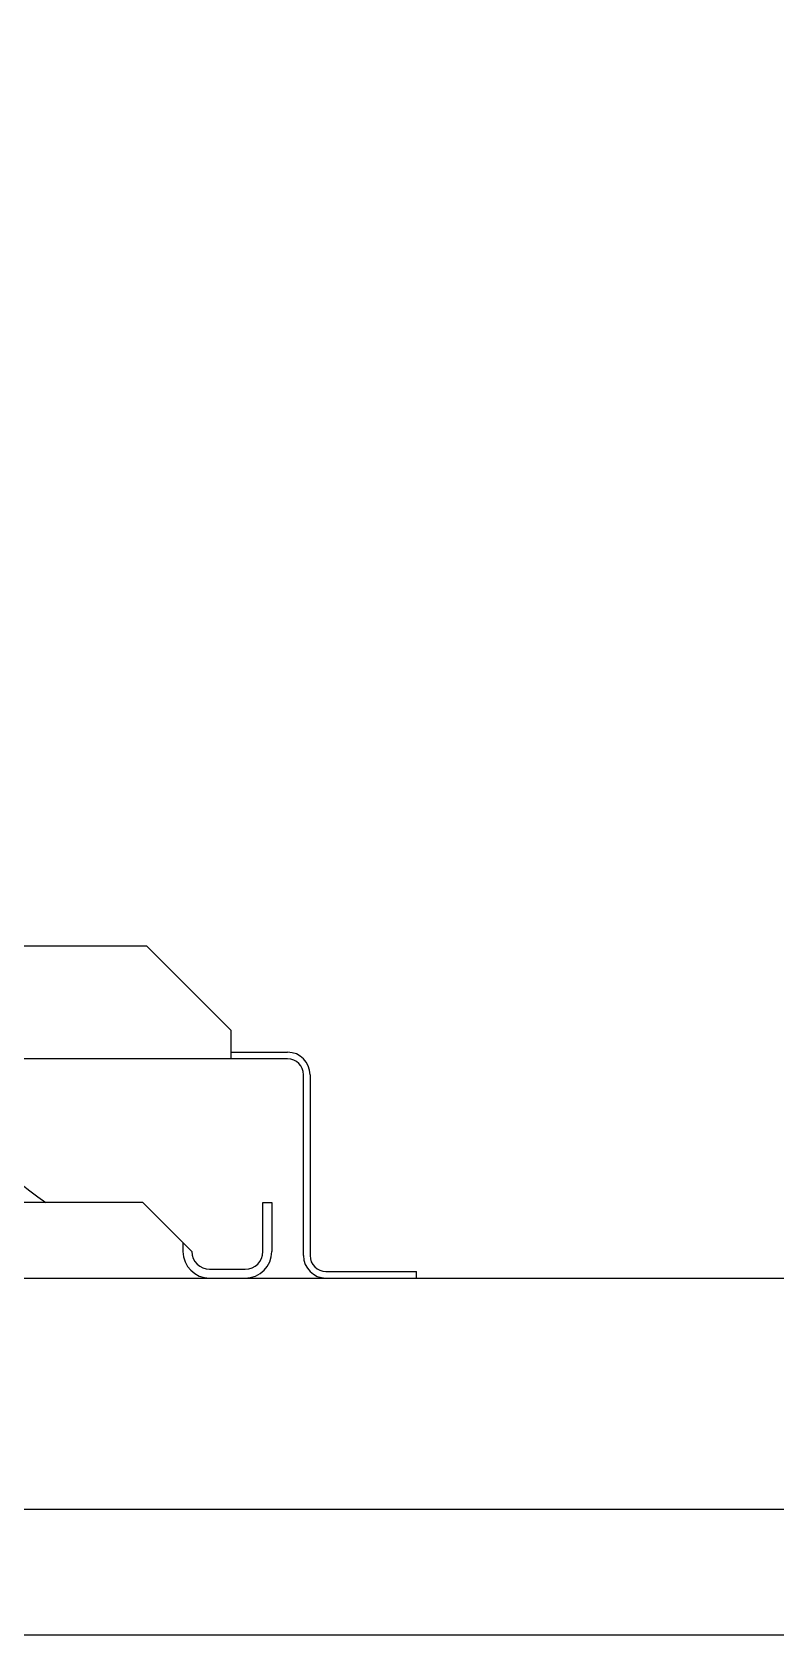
# Model space of a CAD drawing. Header units: millimetres. Extents: x 17891 to 32328, y 18593 to 29476.
# Drawn here: x 18345.62 to 18352.21, y 18973.5 to 18987.69 of the extents above; entities that cross this region are included whole.
import ezdxf

# ---------------------------------------------------------------- set-up
doc = ezdxf.new("R2010")
doc.units = ezdxf.units.MM
doc.header["$LTSCALE"] = 5
doc.layers.add('UNIT', color=6, linetype='Continuous')
doc.styles.add('SUBMITTAL', font='romans.shx', dxfattribs={"width": 0.75})
doc.dimstyles.new('SUBMITTAL', dxfattribs={"dimtxt": 0.09375, "dimasz": 0.09375, "dimexe": 0.03125, "dimexo": 0.0625, "dimgap": 0.0625, "dimtad": 0, "dimdec": 4, "dimzin": 4, "dimdsep": 46, "dimlunit": 4, "dimtxsty": 'SUBMITTAL', "dimcen": 0.09375, "dimclre": 6, "dimadec": 0, "dimazin": 0, "dimtfac": 1, "dimtdec": 0, "dimtofl": 0, "dimtmove": 0, "dimatfit": 3, "dimfxl": 0, "dimfrac": 2, "dimtolj": 1, "dimtzin": 4, "dimarcsym": 0})

msp = doc.modelspace()

# ---------------------------------------------------------------- linework, layer by layer
at = {"layer": 'UNIT'}
for p, q in [((18344.42, 18979.6008), (18346.6326, 18979.6008)), ((18346.6326, 18979.6008), (18347.3826, 18978.8508)), ((18347.3826, 18978.6008), (18347.3826, 18978.8508)), ((18347.8826, 18978.6008), (18344.708, 18978.6008)), ((18347.3826, 18978.6588), (18347.8826, 18978.6588)), ((18348.0236, 18976.8578), (18348.0236, 18978.4598)), ((18348.0816, 18978.4598), (18348.0816, 18976.8578)), ((18346.6014, 18977.3281), (18310.6959, 18977.3281)), ((18346.6014, 18977.3281), (18347.0345, 18976.895)), ((18347.6644, 18976.895), (18347.6644, 18977.3281)), ((18347.6644, 18977.3281), (18347.7431, 18977.3281)), ((18347.7431, 18977.3281), (18347.7431, 18976.895)), ((18346.9557, 18976.9737), (18346.9557, 18976.895)), ((18347.1919, 18976.7375), (18347.5069, 18976.7375)), ((18348.2226, 18976.7168), (18349.0236, 18976.7168)), ((18349.0236, 18976.6588), (18349.0236, 18976.7168)), ((18163.2736, 18976.6588), (18494.0177, 18976.6588)), ((18494.0177, 18974.6092), (18163.2736, 18974.6092)), ((18167.5236, 18973.4997), (18489.7677, 18973.4997))]:
    msp.add_line(p, q, dxfattribs=at)
for centre, radius, start, end in [((18347.8826, 18978.4598), 0.199, 0, 90), ((18347.8826, 18978.4598), 0.141, 0, 90), ((18347.3362, 18979.6719), 2.8346, 207.50184, 235.77552), ((18347.1919, 18976.895), 0.2362, 180, 270), ((18347.1919, 18976.895), 0.1575, 180, 270), ((18347.5069, 18976.895), 0.2362, 270, 0), ((18347.5069, 18976.895), 0.1575, 270, 0), ((18348.2226, 18976.8578), 0.199, 180, 270), ((18348.2226, 18976.8578), 0.141, 180, 270)]:
    msp.add_arc(centre, radius, start, end, dxfattribs=at)

# ---------------------------------------------------------------- leaders
msp.add_leader([(18445.5453, 18980.8702), (18434.2138, 18999.1166), (18220.0241, 18999.1166)], dimstyle='SUBMITTAL', override={"dimscale": 36, "dimarcsym": 1}, dxfattribs=at)

doc.saveas('drawing.dxf')
